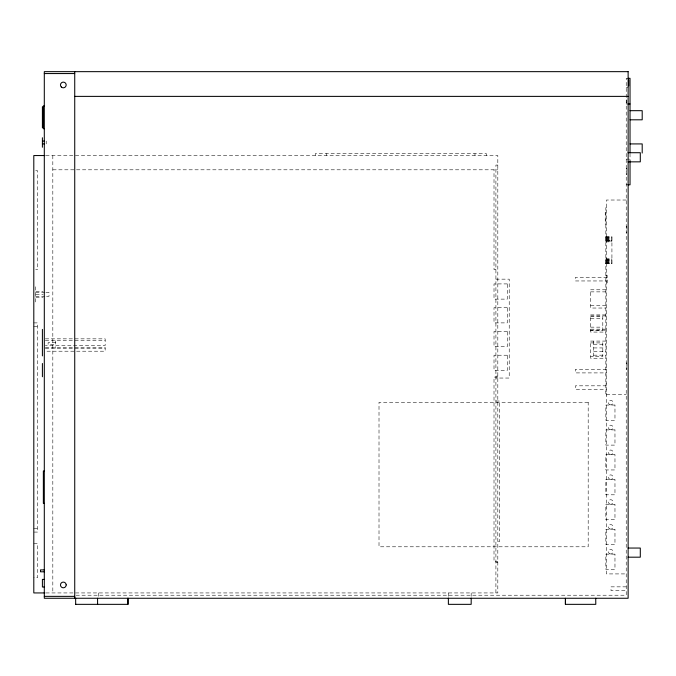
<?xml version="1.0" encoding="UTF-8"?>
<svg xmlns="http://www.w3.org/2000/svg" width="676" height="676" viewBox="0 0 676 676"><rect width="100%" height="100%" fill="white"/><g stroke="black" fill="none" stroke-linecap="round" stroke-linejoin="round"><path stroke-width="0.51" stroke-dasharray="3.38 2.54" d="M628.131 78.315L626.23 78.315L626.23 595.218L75.788 595.218M626.23 87.441L628.131 87.441M626.23 102.465L626.838 102.465L626.838 97.885M626.23 103.986L629.077 103.986M45.807 155.548L497.815 155.548L497.815 592.937L45.807 592.937M626.23 159.13L630.032 159.13M497.815 165.054L495.914 165.054L495.914 592.937M626.23 168.265L626.838 168.265L626.838 174.349L626.23 174.349M52.821 169.803L497.815 169.803M35.701 170.758L37.602 170.758L37.602 269.648L35.701 269.648M626.23 184.81L628.131 184.81M626.23 200.02L606.448 200.02L606.448 573.916L626.23 573.916M606.448 207.625L605.84 207.625L605.84 395.916L606.448 395.916M605.84 212.188L605.231 212.188L605.231 224.364L605.84 224.364M626.23 226.435L626.838 226.468L626.838 232.552L626.23 232.519M605.84 236.794L611.924 236.794M605.84 237.006L611.924 237.006M605.84 237.36L611.924 237.36M605.84 237.808L611.924 237.808M605.84 238.341L611.924 238.341M605.84 238.907L611.924 238.907M605.84 239.473L611.924 239.473M605.84 240.005L611.924 240.005M605.84 240.335L611.924 240.335M605.84 240.453L611.924 240.453M605.84 240.8L611.924 240.8M605.84 240.986L611.924 240.986L605.84 241.095M605.84 241.856L611.924 241.856M605.84 258.595L611.924 258.595M605.84 259.432L611.924 259.457M605.84 259.643L611.924 259.643M605.84 259.998L611.924 259.998M605.84 260.116L611.924 260.116M605.84 260.446L611.924 260.446M605.84 260.978L611.924 260.978M605.84 261.544L611.924 261.544M605.84 262.111L611.924 262.111M605.84 262.643L611.924 262.643M605.84 263.091L611.924 263.091M605.84 263.446L611.924 263.446M605.84 263.657L611.924 263.657M605.84 263.733L611.924 263.733L611.924 236.718M495.914 269.648L494.012 269.648L494.012 169.803M605.84 275.326L607.175 275.326L607.175 282.931L605.84 282.931M607.175 277.304L575.411 277.304L575.411 280.954L607.175 280.954M495.914 279.154L509.222 279.154L509.222 378.045L495.914 378.045M605.84 289.784L590.63 289.784L590.63 308.036L605.84 308.036M35.879 291.517L43.137 291.517M590.63 291.871L605.84 291.871M35.701 292.463L44.92 292.463M45.943 292.463L49.01 292.463L49.01 296.265L45.943 296.265M35.879 294.364L43.137 294.364M35.701 296.265L44.92 296.265M35.879 297.22L43.137 297.22M590.63 305.383L605.84 305.383M605.84 314.915L590.63 314.915L590.63 332.077L605.84 332.077M590.63 315.912L605.84 315.912M590.63 316.74L602.798 316.74L602.798 330.251L590.63 330.251M590.63 318.751L602.798 318.751M33.8 322.891L37.602 322.891L37.602 532.08L33.8 532.08M33.8 326.694L37.602 326.694M590.63 327.15L602.798 327.15M590.63 329.17L605.84 329.17M590.63 330.15L605.84 330.15M45.36 338.845L105.16 338.845L105.16 345.504L45.36 345.504M45.343 340.746L105.16 340.746M605.84 341.084L590.63 341.084L590.63 358.238L605.84 358.238M55.719 342.647L48.106 342.647L48.106 344.549L55.719 344.549M590.63 342.909L602.798 342.909L602.798 356.413L590.63 356.413M593.672 344.228L605.84 344.228M45.36 347.405L105.16 347.405L105.16 351.207L45.36 351.207M593.672 347.937L605.84 347.937M45.343 348.351L105.16 348.351M593.672 351.588L605.84 351.588M593.672 355.179L605.84 355.179M626.23 362.995L626.838 362.995L626.838 369.088L626.23 369.088M605.84 367.279L606.448 367.279M606.448 369.257L575.411 369.273L575.411 372.907L606.448 372.907M605.84 374.85L606.448 374.859M495.914 376.143L497.815 376.143M497.815 377.09L494.012 377.09L494.012 561.553L497.815 561.553M605.84 383.833L606.448 383.833M606.448 385.819L575.411 385.819L575.411 389.469L606.448 389.469M605.84 391.446L606.448 391.446M606.448 394.395L626.23 394.395M495.914 401.037L499.716 401.037L499.716 541.417L495.914 541.417M33.8 528.277L37.602 528.277M33.8 543.487L37.602 543.487L37.602 577.718L33.8 577.718M495.914 562.508L497.815 562.508M626.23 586.852L611.011 586.852L611.011 590.655L626.23 590.655M630.032 153.596L630.032 160.998M593.672 341.084L593.672 358.238M486.407 155.548L486.407 153.638L315.253 153.638L315.253 155.548M474.991 153.638L474.991 155.548M471.18 592.937L471.189 597.085M448.374 592.937L448.374 597.085M326.66 153.638L326.66 155.548M98.409 592.937L98.459 597.085M55.719 340.746L55.719 348.351M52.821 155.548L52.821 592.937M46.205 141.064L46.205 143.92M35.701 286.759L35.701 301.978M507.321 283.912L494.012 283.912L494.012 299.122L507.321 299.122L507.321 283.912M507.321 307.681L494.012 307.681L494.012 322.891L507.321 322.891L507.321 307.681M507.321 331.451L494.012 331.451L494.012 346.661L507.321 346.661L507.321 331.451M507.321 355.221L494.012 355.221L494.012 370.44L507.321 370.44L507.321 355.221M588.188 402.262L379.008 402.262L379.008 546.791L588.188 546.791L588.188 402.262M614.966 405.042L605.84 405.042L605.84 420.261L614.966 420.261L614.966 405.042M614.966 429.894L605.84 429.894L605.84 445.112L614.966 445.112L614.966 429.894M614.966 454.745L605.84 454.745L605.84 469.955L614.966 469.955L614.966 454.745M614.966 479.597L605.84 479.597L605.84 494.807L614.966 494.807L614.966 479.597M614.966 504.44L605.84 504.44L605.84 519.658L614.966 519.658L614.966 504.44M614.966 529.291L605.84 529.291L605.84 544.501L614.966 544.501L614.966 529.291M614.966 554.143L605.84 554.143L605.84 569.353L614.966 569.353L614.966 554.143M609.566 553.678A2.281 2.281 0 0 0 612.988 551.709A2.281 2.281 0 0 0 609.566 549.732A2.281 2.281 0 0 0 609.566 553.678M609.566 528.835A2.281 2.281 0 0 0 612.988 526.857A2.281 2.281 0 0 0 609.566 524.88A2.281 2.281 0 0 0 609.566 528.835M609.566 503.983A2.281 2.281 0 0 0 612.988 502.006A2.281 2.281 0 0 0 609.566 500.029A2.281 2.281 0 0 0 609.566 503.983M609.566 404.586A2.281 2.281 0 0 0 612.988 402.609A2.281 2.281 0 0 0 609.566 400.64A2.281 2.281 0 0 0 609.566 404.586M609.566 429.437A2.281 2.281 0 0 0 612.988 427.46A2.281 2.281 0 0 0 609.566 425.483A2.281 2.281 0 0 0 609.566 429.437M609.566 454.289A2.281 2.281 0 0 0 612.988 452.312A2.281 2.281 0 0 0 609.566 450.334A2.281 2.281 0 0 0 609.566 454.289M609.566 479.132A2.281 2.281 0 0 0 612.988 477.155A2.281 2.281 0 0 0 609.566 475.186A2.281 2.281 0 0 0 609.566 479.132"/><path stroke-width="1.01" d="M44.303 73.557L74.732 73.557M628.131 78.315L630.032 78.315L630.032 152.894M74.732 96.381L628.131 96.381M628.131 103.986L630.032 103.986M44.303 105.887L43.357 105.887L43.357 128.71L44.303 128.71M43.357 106.833L42.402 106.833L42.402 127.756L43.357 127.756M630.032 110.678L642.2 110.678L642.2 119.804L630.032 119.804M42.402 141.064L44.303 141.064M42.402 143.92L44.303 143.92M630.032 143.92L642.2 143.92L642.2 153.046M628.131 152.717L640.299 152.717L640.299 161.843L628.131 161.843M44.81 155.548L33.8 155.548L33.8 592.937L44.81 592.937M628.131 184.81L630.032 184.81L630.032 160.956M44.303 471.003L43.357 471.003L43.357 503.333L44.303 503.333M628.131 548.05L640.299 548.05L640.299 557.185L628.131 557.185M44.303 569.893L40.501 569.893L40.501 571.795L44.303 571.795M44.303 579.4L42.402 579.4L42.402 587.005L44.303 587.005M44.303 596.359L74.732 596.359M75.636 604.344L127.984 604.344L127.984 598.26M565.44 604.344L565.44 598.26L565.373 604.344L595.793 604.344L595.725 598.26M628.739 79.836L628.739 85.92M471.189 598.116L471.18 604.344L448.374 604.344L448.374 598.116M127.933 598.26L127.933 604.344M97.555 598.26L97.606 604.344M75.636 598.116L75.687 604.344M74.732 71.656L74.732 598.26M42.402 137.743L42.402 147.25M42.402 329.389L42.402 355.906M42.402 363.485L42.402 376.752M66.172 584.884L66.096 585.627A2.856 2.856 0 0 1 61.541 587.174A2.856 2.856 0 0 1 62.065 582.391A2.856 2.856 0 0 1 66.172 584.884M628.131 71.656L44.303 71.656L44.303 598.26L628.131 598.26L628.131 71.656M61.305 86.984A2.856 2.856 0 0 0 66.079 85.708A2.856 2.856 0 0 0 62.589 82.21A2.856 2.856 0 0 0 61.305 86.984"/></g></svg>
